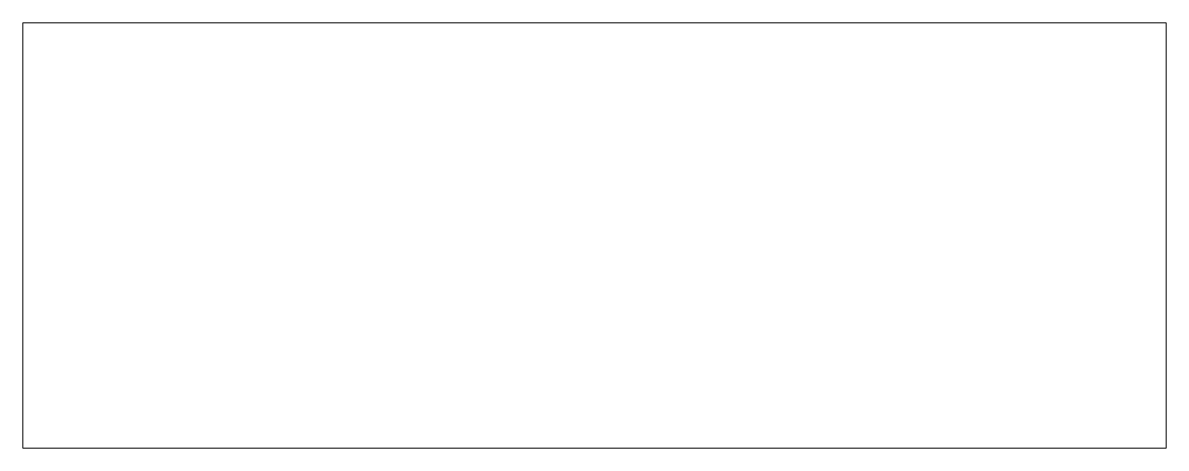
# Model space of a CAD drawing. Header units: millimetres. Extents: x -294 to 294, y -109 to 109.
import ezdxf

# ---------------------------------------------------------------- set-up
doc = ezdxf.new("R2010")
doc.units = ezdxf.units.MM

msp = doc.modelspace()

# ---------------------------------------------------------------- linework, layer by layer
at = {"color": 7, "linetype": 'Continuous', "lineweight": 15}
for p, q in [((293.52, 109), (-293.52, 109)), ((-293.52, 109), (-293.52, -109)), ((293.52, -109), (293.52, 109)), ((-293.52, -109), (293.52, -109))]:
    msp.add_line(p, q, dxfattribs=at)

doc.saveas('drawing.dxf')
